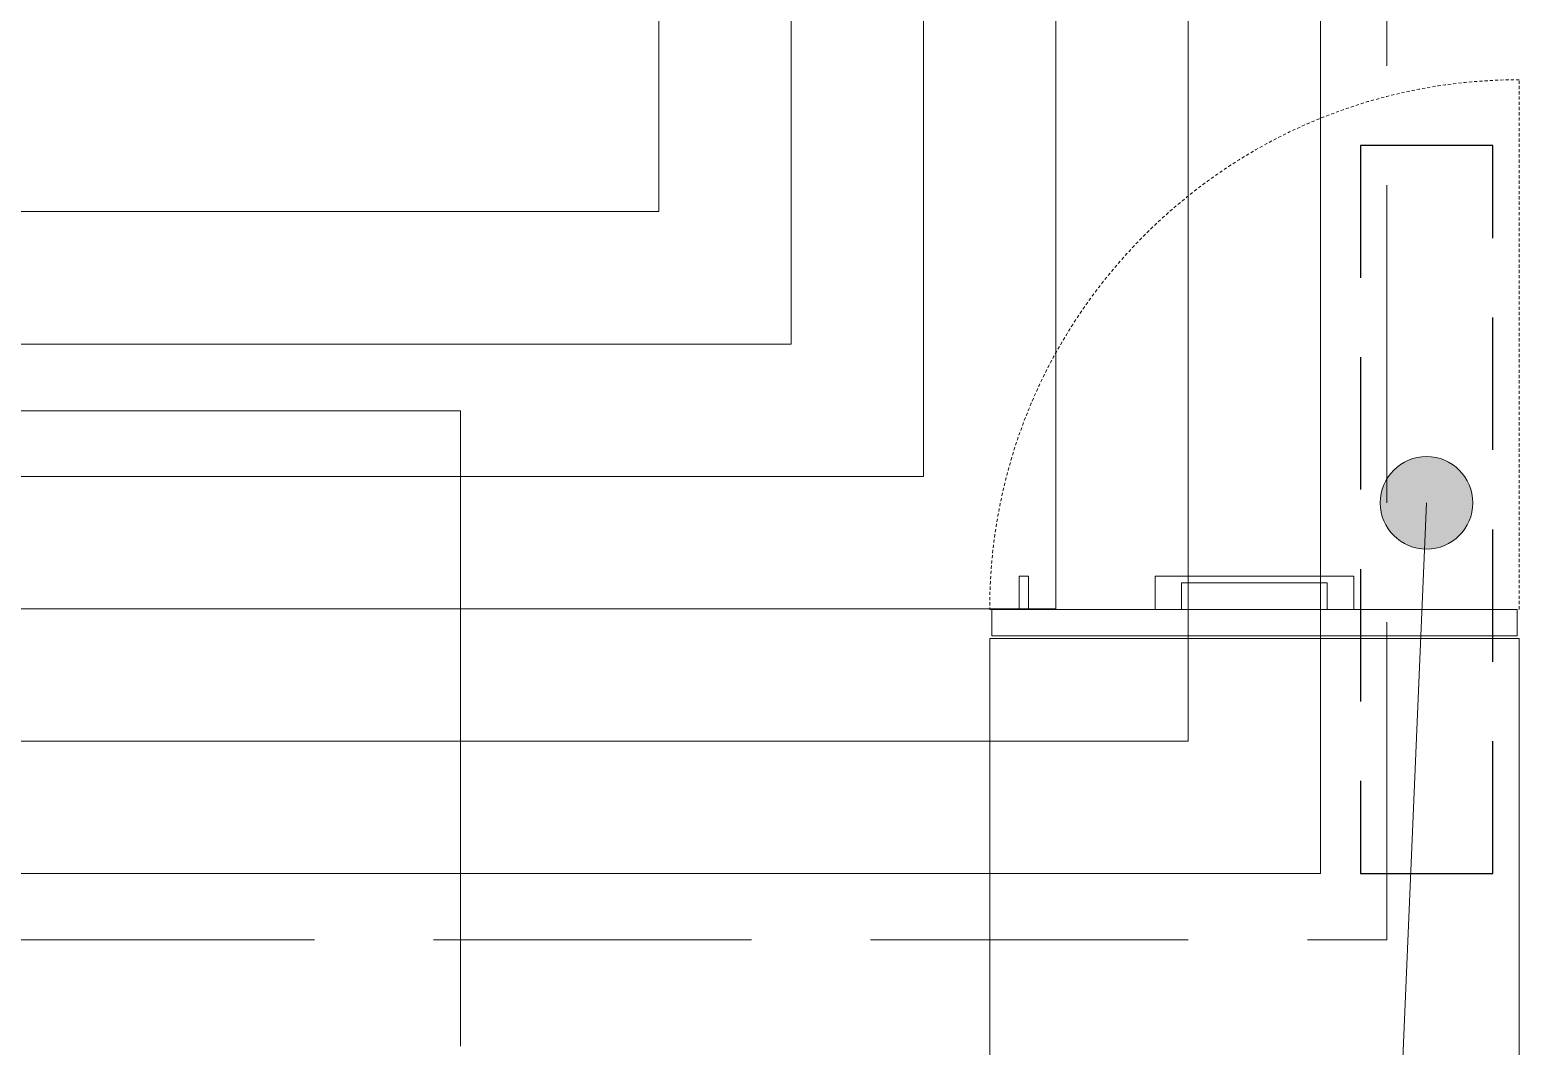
# Model space of a CAD drawing. Header units: millimetres. Extents: x -5016 to 22834, y -6019 to 18943.
# Drawn here: x 14475 to 15600, y 6470 to 7237 of the extents above; entities that cross this region are included whole.
import ezdxf

# ---------------------------------------------------------------- set-up
doc = ezdxf.new("R2010")
doc.units = ezdxf.units.MM
doc.linetypes.add('ОВ_ШТРИХ', pattern=[330, 240, -90])
doc.linetypes.add('Сверху', pattern=[3.96875, 2.38125, -1.5875])
for name, color, linetype, lineweight in [('I-FURN', 9, 'Continuous', 13), ('P-SANR-FIXT', 9, 'Continuous', 13), ('АР_подложка', 8, 'Continuous', 13), ('ОВ_выноски', 7, 'Continuous', 18), ('ОВ_приборы', 7, 'Continuous', 35), ('ОВ_Т11', 6, 'Continuous', 35), ('ОВ_Т21', 4, 'Continuous', 35), ('ОВ_ТП', 1, 'Continuous', 13)]:
    doc.layers.add(name, color=color, linetype=linetype, lineweight=lineweight)

# ---------------------------------------------------------------- blocks, each defined once
blk = doc.blocks.new('INT 16 Раковина - INT 16 Раковина-V2-Этаж 2 - Планировка')
at = {"layer": 'P-SANR-FIXT'}
for p, q in [((-650, -225), (-650, 255)), ((650, -225), (-650, -225))]:
    blk.add_line(p, q, dxfattribs=at)
blk = doc.blocks.new('INT 18 Книжный шкаф - INT 18 Книжный шкаф-1564555-Этаж 2 - Планировка')
at = {"layer": 'I-FURN'}
for p, q in [((-200, 200), (-200, -128)), ((200, 200), (-200, 200)), ((200, -128), (200, 200)), ((-200, -128), (200, -128)), ((-198.5, -130), (198.5, -130)), ((-198.5, -130), (-198.5, -150)), ((198.5, -130), (198.5, -150)), ((198.5, -150), (-198.5, -150)), ((-75, -150), (-75, -175)), ((-55, -170), (-55, -150)), ((55, -150), (55, -170)), ((75, -175), (75, -150)), ((170.75, -175), (170.75, -150)), ((177.75, -150), (177.75, -175)), ((-75, -175), (75, -175)), ((55, -170), (-55, -170)), ((177.75, -175), (170.75, -175))]:
    blk.add_line(p, q, dxfattribs=at)
at = {"layer": 'I-FURN', "color": 8, "linetype": 'Сверху', "true_color": 0x808080}
blk.add_line((-200, -150), (-200, -550), dxfattribs=at)
at = {"layer": 'I-FURN', "linetype": 'Сверху'}
blk.add_line((198.5, -150), (200, -150), dxfattribs=at)
blk.add_line((198.5, -150), (200, -150), dxfattribs=at)
at = {"layer": 'I-FURN', "color": 8, "linetype": 'Сверху', "true_color": 0x808080}
blk.add_arc((-200, -150), 400, 270, 360, dxfattribs=at)
blk = doc.blocks.new('АР_План_2_этажа')
at = {"layer": 'I-FURN', "rotation": 180}
blk.add_blockref('INT 18 Книжный шкаф - INT 18 Книжный шкаф-1564555-Этаж 2 - Планировка', (17568, 11322.6), dxfattribs=at)
at = {"layer": 'P-SANR-FIXT', "rotation": 180}
blk.add_blockref('INT 16 Раковина - INT 16 Раковина-V2-Этаж 2 - Планировка', (16318.2, 11397.6), dxfattribs=at)

msp = doc.modelspace()

# ---------------------------------------------------------------- block references
at = {"layer": 'АР_подложка'}
msp.add_blockref('АР_План_2_этажа', (-2168, -4673), dxfattribs=at)

# ---------------------------------------------------------------- next in the draw order: hatches: boundary and pattern name
at = {"layer": 'ОВ_выноски'}
h = msp.add_hatch(color=7, dxfattribs=at)
edge = h.paths.add_edge_path()
edge.add_arc((15530, 6880), 35, 0, 360)

# ---------------------------------------------------------------- next in the draw order: linework, layer by layer
msp.add_lwpolyline([(15530, 6880), (15450, 5000)], dxfattribs=at)
msp.add_circle((15530, 6880), 35, dxfattribs=at)
at = {"layer": 'ОВ_приборы', "lineweight": 25}
for points in [[(15580, 7150), (15480, 7150)], [(15480, 7150), (15480, 7050)], [(15580, 7080), (15580, 7150)], [(15580, 6920), (15580, 7020)], [(15480, 6990), (15480, 6890)], [(15580, 6760), (15580, 6860)], [(15480, 6830), (15480, 6730)], [(15580, 6600), (15580, 6700)], [(15480, 6670), (15480, 6600)], [(15480, 6600), (15580, 6600)]]:
    msp.add_lwpolyline(points, dxfattribs=at)
at = {"layer": 'ОВ_Т11', "lineweight": 18}
msp.add_lwpolyline([(15355, 7950), (15355, 7850), (15450, 7850), (15450, 6600), (12850, 6600), (12850, 8450), (13800, 8450), (13800, 7850), (15250, 7850), (15250, 6800), (13050, 6800), (13050, 8250), (13600, 8250), (13600, 7650), (15050, 7650), (15050, 7000), (13250, 7000), (13250, 8050), (13400, 8050), (13400, 7450), (14850, 7450), (14850, 7350), (14750, 7350)], dxfattribs=at)
at = {"layer": 'ОВ_Т21', "lineweight": 18}
msp.add_lwpolyline([(15305, 7950), (15305, 7750), (15350, 7750), (15350, 6700), (12950, 6700), (12950, 8350), (13700, 8350), (13700, 7750), (15150, 7750), (15150, 6900), (13150, 6900), (13150, 8150), (13500, 8150), (13500, 7550), (14950, 7550), (14950, 7100), (13350, 7100), (13350, 7350), (14750, 7350)], dxfattribs=at)
at = {"layer": 'ОВ_ТП', "linetype": 'ОВ_ШТРИХ'}
msp.add_lwpolyline([(12800, 6550), (15500, 6550), (15500, 7900), (13850, 7900), (13850, 8500), (12800, 8500)], close=True, dxfattribs=at)

doc.saveas('drawing.dxf')
